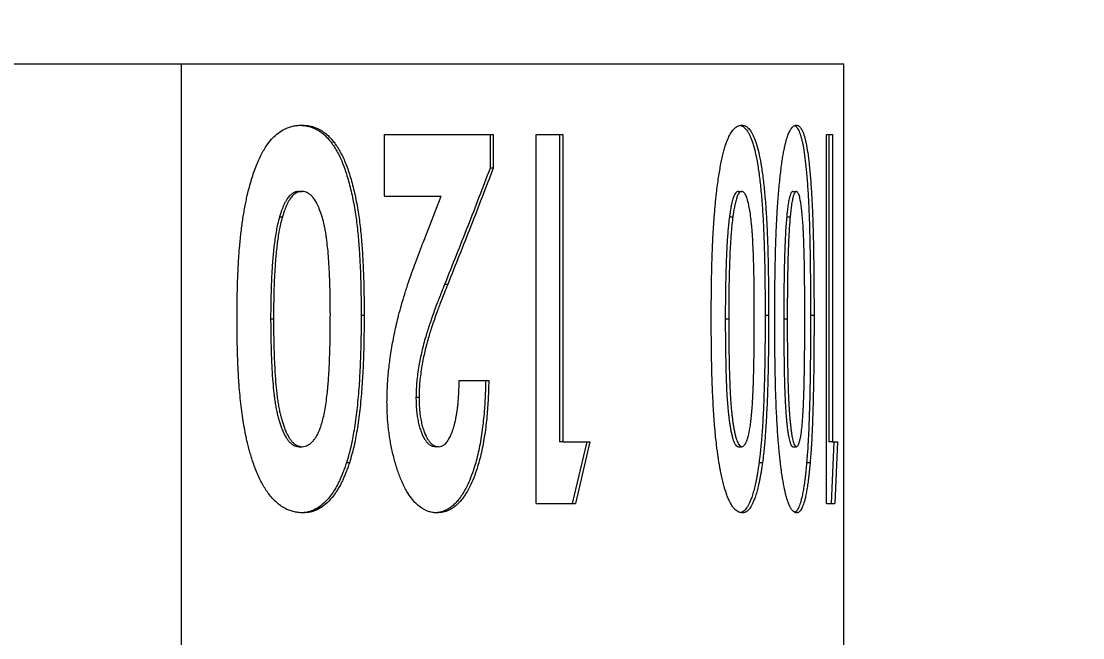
# Model space of a CAD drawing. Header units: inches. Extents: x 0.1 to 10.9, y 0 to 8.5.
# Drawn here: x 2.455 to 2.7547, y 2.9696 to 3.1437 of the extents above; entities that cross this region are included whole.
import ezdxf

# ---------------------------------------------------------------- set-up
doc = ezdxf.new("R2010")
doc.units = ezdxf.units.IN
doc.header["$MEASUREMENT"] = 0
doc.styles.add('SLDTEXTSTYLE0', font='TXT', dxfattribs={"width": 0.75})
doc.dimstyles.new('SLDDIMSTYLE4', dxfattribs={"dimtxt": 0.083333, "dimasz": 0.125, "dimexe": 0, "dimexo": 0.0625, "dimgap": 0.020833, "dimtad": 0, "dimtih": 1, "dimtoh": 1, "dimlfac": 0.5, "dimrnd": 1e-09, "dimzin": 12, "dimdsep": 46, "dimtxsty": 'SLDTEXTSTYLE0', "dimsah": 1, "dimcen": 0, "dimadec": 0, "dimazin": 3, "dimtfac": 1, "dimtofl": 0, "dimtmove": 0, "dimatfit": 3, "dimfxl": 1, "dimfrac": 2, "dimtolj": 1, "dimtzin": 12, "dimarcsym": 0})

# ---------------------------------------------------------------- blocks, each defined once
blk = doc.blocks.new('_D_5')
at = {"color": 8, "linetype": 'Continuous', "lineweight": 18}
for p, q in [((1.91923, 2.77374), (2.39982, 3.60615)), ((2.39982, 3.60615), (2.54982, 3.60615))]:
    blk.add_line(p, q, dxfattribs=at)
blk.add_solid([(1.91923, 2.77374), (1.99905, 2.87199), (1.96441, 2.89199)], dxfattribs=at)
at = {"color": 8, "linetype": 'Continuous', "lineweight": 18, "attachment_point": 1, "style": 'SLDTEXTSTYLE0'}
for s, insert, char_height in [('8-32 MOUNTING HOLE', (2.58107, 3.64732), 0.0833333), ('0.18in [4.6mm] DEEP', (2.58107, 3.51491), 0.0833333), ('ON CENTER', (2.58107, 3.38251), 0.083333)]:
    blk.add_mtext(s, dxfattribs=dict(at, insert=insert, char_height=char_height))

msp = doc.modelspace()

# ---------------------------------------------------------------- linework, layer by layer
at = {"color": 7, "linetype": 'Continuous', "lineweight": 18}
for p, q in [((2.44759, 3.13171), (2.50012, 3.13171)), ((2.50012, 3.13171), (2.68723, 3.13171)), ((2.50012, 3.13171), (2.50012, 2.89171)), ((2.68723, 2.96171), (2.68723, 3.13171)), ((2.55755, 3.11171), (2.58825, 3.11171)), ((2.55755, 3.09435), (2.55755, 3.11171)), ((2.58737, 3.11171), (2.58737, 3.10223)), ((2.58825, 3.11171), (2.58825, 3.10223)), ((2.60039, 3.11171), (2.60787, 3.11171)), ((2.60039, 3.00754), (2.60039, 3.11171)), ((2.60697, 3.11171), (2.60697, 3.0249)), ((2.60787, 3.11171), (2.60787, 3.0249)), ((2.6823, 3.11171), (2.68399, 3.11171)), ((2.6823, 3.00754), (2.6823, 3.11171)), ((2.68299, 3.11171), (2.68299, 3.0249)), ((2.68399, 3.11171), (2.68399, 3.0249)), ((2.58825, 3.10223), (2.58737, 3.10223)), ((2.53345, 3.09568), (2.53427, 3.09568)), ((2.55755, 3.09435), (2.57355, 3.09435)), ((2.56872, 3.08189), (2.57355, 3.09435)), ((2.65746, 3.09568), (2.65843, 3.09568)), ((2.67284, 3.09568), (2.67383, 3.09568)), ((2.52793, 3.08852), (2.52875, 3.08852)), ((2.65494, 3.08852), (2.6559, 3.08852)), ((2.6711, 3.08852), (2.67208, 3.08852)), ((2.5754, 3.06941), (2.57453, 3.06941)), ((2.55182, 3.06065), (2.55098, 3.06065)), ((2.66599, 3.06065), (2.66502, 3.06065)), ((2.67882, 3.06065), (2.67783, 3.06065)), ((2.52541, 3.05967), (2.52623, 3.05967)), ((2.65377, 3.05967), (2.65473, 3.05967)), ((2.67028, 3.05967), (2.67126, 3.05967)), ((2.57866, 3.04226), (2.587, 3.04226)), ((2.5673, 3.03742), (2.56644, 3.03742)), ((2.60787, 3.0249), (2.60697, 3.0249)), ((2.60787, 3.0249), (2.61557, 3.0249)), ((2.61466, 3.0249), (2.61057, 3.00754)), ((2.61557, 3.0249), (2.61148, 3.00754)), ((2.68399, 3.0249), (2.68299, 3.0249)), ((2.68442, 3.0249), (2.6837, 3.00754)), ((2.68399, 3.0249), (2.68541, 3.0249)), ((2.68541, 3.0249), (2.6847, 3.00754)), ((2.53345, 3.02357), (2.53427, 3.02357)), ((2.57288, 3.02357), (2.57202, 3.02357)), ((2.65746, 3.02357), (2.65843, 3.02357)), ((2.67284, 3.02357), (2.67383, 3.02357)), ((2.54768, 3.01904), (2.54684, 3.01904)), ((2.66427, 3.01904), (2.6633, 3.01904)), ((2.67773, 3.01904), (2.67674, 3.01904)), ((2.60039, 3.00754), (2.61148, 3.00754)), ((2.6823, 3.00754), (2.6847, 3.00754))]:
    msp.add_line(p, q, dxfattribs=at)
for points, knots in [([(2.51592, 3.05967), (2.51592, 3.06076), (2.51593, 3.0629), (2.51598, 3.06602), (2.51605, 3.06896), (2.51614, 3.07173), (2.51626, 3.07431), (2.51641, 3.07695), (2.5166, 3.07942), (2.51681, 3.08177), (2.51703, 3.08379), (2.51727, 3.08575), (2.51753, 3.08764), (2.51782, 3.08946), (2.51813, 3.09122), (2.51846, 3.09292), (2.51905, 3.09557), (2.51996, 3.09902), (2.52112, 3.1024), (2.52214, 3.10478), (2.52292, 3.10638), (2.52374, 3.10782), (2.52476, 3.10933), (2.52601, 3.11084), (2.52755, 3.11221), (2.52903, 3.11314), (2.53042, 3.11375), (2.53163, 3.11412), (2.5329, 3.11432), (2.53374, 3.11436), (2.53422, 3.11438)], [0, 0, 0, 0, 0.046538, 0.090574, 0.132117, 0.171178, 0.207768, 0.241903, 0.283523, 0.313325, 0.342305, 0.370482, 0.397874, 0.424503, 0.450392, 0.475568, 0.500056, 0.570396, 0.634832, 0.665133, 0.694325, 0.722564, 0.750021, 0.791359, 0.83278, 0.874989, 0.906277, 0.937498, 0.964616, 1, 1, 1, 1]), ([(2.53384, 3.11435), (2.53408, 3.11434), (2.53464, 3.11431), (2.53549, 3.11421), (2.53642, 3.11399), (2.53736, 3.11366), (2.53832, 3.11323), (2.53925, 3.11269), (2.54014, 3.11203), (2.54102, 3.11124), (2.54187, 3.11032), (2.54302, 3.10888), (2.54441, 3.10667), (2.54563, 3.10399), (2.54651, 3.10157), (2.54714, 3.09958), (2.54774, 3.09745), (2.54846, 3.09441), (2.54922, 3.09052), (2.54988, 3.08572), (2.55032, 3.08092), (2.55063, 3.07618), (2.55082, 3.07134), (2.55094, 3.06619), (2.55097, 3.06256), (2.55098, 3.06065)], [0, 0, 0, 0, 0.018278, 0.042209, 0.064662, 0.089807, 0.115363, 0.139985, 0.164789, 0.189915, 0.215496, 0.241658, 0.298854, 0.359217, 0.391011, 0.424053, 0.458465, 0.494355, 0.567099, 0.636963, 0.70796, 0.777111, 0.843166, 0.917441, 1, 1, 1, 1]), ([(2.53422, 3.11438), (2.53461, 3.11436), (2.53531, 3.11433), (2.53631, 3.11421), (2.53724, 3.11399), (2.53819, 3.11366), (2.53914, 3.11323), (2.54007, 3.11269), (2.54097, 3.11203), (2.54184, 3.11124), (2.5427, 3.11032), (2.54385, 3.10888), (2.54524, 3.10667), (2.54646, 3.10399), (2.54735, 3.10158), (2.54798, 3.09959), (2.54857, 3.09745), (2.5493, 3.09441), (2.55006, 3.09052), (2.55072, 3.08572), (2.55116, 3.08092), (2.55147, 3.07618), (2.55166, 3.07134), (2.55178, 3.06619), (2.55181, 3.06256), (2.55182, 3.06065)], [0, 0, 0, 0, 0.0288967, 0.0525909, 0.0748114, 0.0996979, 0.1250146, 0.1493751, 0.1739209, 0.1987891, 0.2241118, 0.250014, 0.3065915, 0.3663035, 0.3977549, 0.4304416, 0.464484, 0.4999884, 0.5719054, 0.6409971, 0.7111903, 0.7795868, 0.8448883, 0.9183383, 1, 1, 1, 1]), ([(2.6498, 3.05967), (2.64981, 3.06076), (2.64981, 3.0629), (2.64984, 3.06602), (2.64987, 3.06896), (2.64992, 3.07173), (2.64997, 3.07431), (2.65005, 3.07695), (2.65014, 3.07942), (2.65024, 3.08177), (2.65035, 3.08379), (2.65046, 3.08575), (2.65059, 3.08764), (2.65073, 3.08946), (2.65088, 3.09122), (2.65104, 3.09292), (2.65132, 3.09557), (2.65176, 3.09902), (2.65232, 3.1024), (2.6528, 3.10478), (2.65317, 3.10638), (2.65356, 3.10782), (2.65404, 3.10933), (2.65463, 3.11084), (2.65535, 3.11221), (2.65604, 3.11314), (2.65668, 3.11375), (2.65723, 3.11412), (2.65781, 3.11432), (2.65819, 3.11436), (2.6584, 3.11438)], [0, 0, 0, 0, 0.046538, 0.090574, 0.132117, 0.171178, 0.207768, 0.241903, 0.283523, 0.313325, 0.342305, 0.370482, 0.397874, 0.424503, 0.450392, 0.475568, 0.500056, 0.570396, 0.634832, 0.665133, 0.694325, 0.722564, 0.750021, 0.791359, 0.83278, 0.874989, 0.906277, 0.937498, 0.964616, 1, 1, 1, 1]), ([(2.65795, 3.11431), (2.65795, 3.11431), (2.6581, 3.11429), (2.65837, 3.11421), (2.65879, 3.11399), (2.65921, 3.11366), (2.65963, 3.11323), (2.66004, 3.11269), (2.66043, 3.11203), (2.66081, 3.11124), (2.66118, 3.11032), (2.66168, 3.10888), (2.66227, 3.10667), (2.66279, 3.10399), (2.66316, 3.10157), (2.66343, 3.09958), (2.66367, 3.09745), (2.66398, 3.09441), (2.66429, 3.09052), (2.66456, 3.08572), (2.66474, 3.08092), (2.66487, 3.07618), (2.66495, 3.07134), (2.665, 3.06619), (2.66501, 3.06256), (2.66502, 3.06065)], [0, 0, 0, 0, 0.0006946, 0.0250542, 0.0479086, 0.0735046, 0.0995182, 0.1245811, 0.1498299, 0.1754057, 0.2014446, 0.2280753, 0.2862954, 0.3477402, 0.3801036, 0.4137376, 0.448766, 0.4852982, 0.5593457, 0.6304602, 0.7027292, 0.7731193, 0.8403573, 0.9159626, 1, 1, 1, 1]), ([(2.6584, 3.11438), (2.65858, 3.11436), (2.6589, 3.11433), (2.65934, 3.11421), (2.65976, 3.11399), (2.66018, 3.11366), (2.6606, 3.11323), (2.66101, 3.11269), (2.6614, 3.11203), (2.66178, 3.11124), (2.66215, 3.11032), (2.66265, 3.10888), (2.66324, 3.10667), (2.66376, 3.10399), (2.66413, 3.10158), (2.6644, 3.09959), (2.66465, 3.09745), (2.66495, 3.09441), (2.66527, 3.09052), (2.66554, 3.08572), (2.66572, 3.08092), (2.66585, 3.07618), (2.66593, 3.07134), (2.66598, 3.06619), (2.66599, 3.06256), (2.66599, 3.06065)], [0, 0, 0, 0, 0.028897, 0.052591, 0.074811, 0.099698, 0.125015, 0.149375, 0.173921, 0.198789, 0.224112, 0.250014, 0.306592, 0.366303, 0.397755, 0.430442, 0.464484, 0.499988, 0.571905, 0.640997, 0.71119, 0.779587, 0.844888, 0.918338, 1, 1, 1, 1]), ([(2.66774, 3.05967), (2.66774, 3.06076), (2.66774, 3.0629), (2.66776, 3.06602), (2.66778, 3.06896), (2.66782, 3.07173), (2.66786, 3.07431), (2.66791, 3.07695), (2.66798, 3.07942), (2.66805, 3.08177), (2.66813, 3.08379), (2.66821, 3.08575), (2.6683, 3.08764), (2.6684, 3.08946), (2.66851, 3.09122), (2.66863, 3.09292), (2.66883, 3.09557), (2.66915, 3.09902), (2.66955, 3.1024), (2.66989, 3.10478), (2.67016, 3.10638), (2.67043, 3.10782), (2.67077, 3.10933), (2.67119, 3.11084), (2.67169, 3.11221), (2.67217, 3.11314), (2.67262, 3.11375), (2.673, 3.11412), (2.6734, 3.11432), (2.67366, 3.11436), (2.67381, 3.11438)], [0, 0, 0, 0, 0.046538, 0.090574, 0.132117, 0.171178, 0.207768, 0.241903, 0.283523, 0.313325, 0.342305, 0.370482, 0.397874, 0.424503, 0.450392, 0.475568, 0.500056, 0.570396, 0.634832, 0.665133, 0.694325, 0.722564, 0.750021, 0.791359, 0.83278, 0.874989, 0.906277, 0.937498, 0.964616, 1, 1, 1, 1]), ([(2.67331, 3.11426), (2.67337, 3.11424), (2.67351, 3.11418), (2.67375, 3.11399), (2.67403, 3.11366), (2.67432, 3.11323), (2.67459, 3.11269), (2.67485, 3.11203), (2.6751, 3.11124), (2.67535, 3.11032), (2.67568, 3.10888), (2.67607, 3.10667), (2.6764, 3.10399), (2.67665, 3.10157), (2.67682, 3.09958), (2.67698, 3.09745), (2.67717, 3.09441), (2.67737, 3.09052), (2.67755, 3.08572), (2.67766, 3.08092), (2.67774, 3.07618), (2.67779, 3.07134), (2.67782, 3.06619), (2.67783, 3.06256), (2.67783, 3.06065)], [0, 0, 0, 0, 0.013614, 0.036736, 0.062633, 0.088952, 0.114309, 0.139854, 0.16573, 0.192074, 0.219017, 0.277921, 0.340086, 0.372829, 0.406858, 0.442298, 0.479259, 0.554175, 0.626124, 0.699241, 0.770457, 0.838484, 0.914976, 1, 1, 1, 1]), ([(2.67381, 3.11438), (2.67393, 3.11436), (2.67415, 3.11433), (2.67445, 3.11421), (2.67473, 3.11399), (2.67502, 3.11366), (2.6753, 3.11323), (2.67558, 3.11269), (2.67584, 3.11203), (2.67609, 3.11124), (2.67634, 3.11032), (2.67667, 3.10888), (2.67706, 3.10667), (2.67739, 3.10399), (2.67764, 3.10158), (2.67781, 3.09959), (2.67797, 3.09745), (2.67816, 3.09441), (2.67836, 3.09052), (2.67854, 3.08572), (2.67865, 3.08092), (2.67873, 3.07618), (2.67878, 3.07134), (2.67881, 3.06619), (2.67882, 3.06256), (2.67882, 3.06065)], [0, 0, 0, 0, 0.0288967, 0.0525909, 0.0748114, 0.0996979, 0.1250146, 0.1493751, 0.1739209, 0.1987891, 0.2241118, 0.250014, 0.3065915, 0.3663035, 0.3977549, 0.4304416, 0.464484, 0.4999884, 0.5719054, 0.6409971, 0.7111903, 0.7795868, 0.8448883, 0.9183383, 1, 1, 1, 1]), ([(2.53345, 3.09568), (2.53312, 3.09565), (2.53252, 3.09558), (2.53165, 3.0952), (2.53085, 3.09452), (2.53019, 3.09371), (2.52966, 3.09288), (2.52925, 3.09211), (2.52889, 3.09131), (2.52856, 3.09047), (2.52825, 3.08956), (2.52805, 3.08889), (2.52793, 3.08852)], [0, 0, 0, 0, 0.135597, 0.249619, 0.369885, 0.499521, 0.579559, 0.662755, 0.749729, 0.818542, 0.901909, 1, 1, 1, 1]), ([(2.53427, 3.09568), (2.53394, 3.09565), (2.53334, 3.09558), (2.53246, 3.0952), (2.53167, 3.09452), (2.53101, 3.09371), (2.53048, 3.09288), (2.53006, 3.09211), (2.5297, 3.09131), (2.52938, 3.09047), (2.52907, 3.08956), (2.52886, 3.08889), (2.52875, 3.08852)], [0, 0, 0, 0, 0.135658, 0.249725, 0.37002, 0.499666, 0.579699, 0.66288, 0.749831, 0.81862, 0.901953, 1, 1, 1, 1]), ([(2.54227, 3.06086), (2.54226, 3.06199), (2.54225, 3.06416), (2.5422, 3.06725), (2.54213, 3.07016), (2.54201, 3.07304), (2.54185, 3.07593), (2.54163, 3.07871), (2.5414, 3.08096), (2.54117, 3.08273), (2.54096, 3.08407), (2.54072, 3.08534), (2.54038, 3.08694), (2.53989, 3.08879), (2.53932, 3.09042), (2.53884, 3.09154), (2.53851, 3.09223), (2.53796, 3.09323), (2.53727, 3.09418), (2.53644, 3.09493), (2.53577, 3.09534), (2.53505, 3.09559), (2.53454, 3.09565), (2.53427, 3.09568)], [0, 0, 0, 0, 0.082825, 0.157982, 0.225492, 0.29505, 0.368488, 0.436824, 0.500172, 0.535094, 0.568819, 0.60141, 0.63294, 0.693116, 0.750092, 0.773076, 0.795086, 0.816203, 0.875059, 0.90604, 0.935711, 0.965464, 1, 1, 1, 1]), ([(2.65746, 3.09568), (2.65731, 3.09565), (2.65704, 3.09558), (2.65664, 3.0952), (2.65628, 3.09452), (2.65598, 3.09371), (2.65574, 3.09288), (2.65555, 3.09211), (2.65538, 3.09131), (2.65523, 3.09047), (2.65509, 3.08956), (2.65499, 3.08889), (2.65494, 3.08852)], [0, 0, 0, 0, 0.135597, 0.249619, 0.369885, 0.499521, 0.579559, 0.662755, 0.749729, 0.818542, 0.901909, 1, 1, 1, 1]), ([(2.65843, 3.09568), (2.65828, 3.09565), (2.65801, 3.09558), (2.65761, 3.0952), (2.65724, 3.09452), (2.65694, 3.09371), (2.6567, 3.09288), (2.65651, 3.09211), (2.65634, 3.09131), (2.65619, 3.09047), (2.65605, 3.08956), (2.65595, 3.08889), (2.6559, 3.08852)], [0, 0, 0, 0, 0.135658, 0.249725, 0.37002, 0.499666, 0.579699, 0.66288, 0.749831, 0.81862, 0.901953, 1, 1, 1, 1]), ([(2.66196, 3.06086), (2.66196, 3.06199), (2.66195, 3.06416), (2.66193, 3.06725), (2.6619, 3.07016), (2.66185, 3.07304), (2.66178, 3.07593), (2.66168, 3.07871), (2.66158, 3.08096), (2.66148, 3.08273), (2.66139, 3.08407), (2.66129, 3.08534), (2.66114, 3.08694), (2.66093, 3.08879), (2.66067, 3.09042), (2.66046, 3.09154), (2.66032, 3.09223), (2.66007, 3.09323), (2.65977, 3.09418), (2.6594, 3.09493), (2.6591, 3.09534), (2.65877, 3.09559), (2.65855, 3.09565), (2.65843, 3.09568)], [0, 0, 0, 0, 0.082825, 0.157982, 0.225492, 0.29505, 0.368488, 0.436824, 0.500172, 0.535094, 0.568819, 0.60141, 0.63294, 0.693116, 0.750092, 0.773076, 0.795086, 0.816203, 0.875059, 0.90604, 0.935711, 0.965464, 1, 1, 1, 1]), ([(2.67284, 3.09568), (2.67274, 3.09565), (2.67256, 3.09558), (2.67228, 3.0952), (2.67203, 3.09452), (2.67182, 3.09371), (2.67165, 3.09288), (2.67152, 3.09211), (2.67141, 3.09131), (2.6713, 3.09047), (2.6712, 3.08956), (2.67113, 3.08889), (2.6711, 3.08852)], [0, 0, 0, 0, 0.135597, 0.2496191, 0.3698851, 0.4995208, 0.5795591, 0.662755, 0.7497286, 0.8185419, 0.9019092, 1, 1, 1, 1]), ([(2.67383, 3.09568), (2.67373, 3.09565), (2.67354, 3.09558), (2.67327, 3.0952), (2.67301, 3.09452), (2.67281, 3.09371), (2.67264, 3.09288), (2.6725, 3.09211), (2.67239, 3.09131), (2.67228, 3.09047), (2.67218, 3.08956), (2.67212, 3.08889), (2.67208, 3.08852)], [0, 0, 0, 0, 0.135658, 0.249725, 0.37002, 0.499666, 0.579699, 0.66288, 0.749831, 0.81862, 0.901953, 1, 1, 1, 1]), ([(2.67621, 3.06086), (2.67621, 3.06199), (2.67621, 3.06416), (2.67619, 3.06725), (2.67617, 3.07016), (2.67614, 3.07304), (2.67609, 3.07593), (2.67603, 3.07871), (2.67596, 3.08096), (2.67589, 3.08273), (2.67583, 3.08407), (2.67577, 3.08534), (2.67567, 3.08694), (2.67552, 3.08879), (2.67535, 3.09042), (2.67521, 3.09154), (2.67511, 3.09223), (2.67495, 3.09323), (2.67474, 3.09418), (2.67449, 3.09493), (2.67429, 3.09534), (2.67407, 3.09559), (2.67391, 3.09565), (2.67383, 3.09568)], [0, 0, 0, 0, 0.082825, 0.157982, 0.225492, 0.29505, 0.368488, 0.436824, 0.500172, 0.535094, 0.568819, 0.60141, 0.63294, 0.693116, 0.750092, 0.773076, 0.795086, 0.816203, 0.875059, 0.90604, 0.935711, 0.965464, 1, 1, 1, 1]), ([(2.52793, 3.08852), (2.52774, 3.08782), (2.52741, 3.08656), (2.527, 3.08461), (2.52669, 3.08268), (2.52642, 3.08066), (2.52619, 3.07862), (2.526, 3.07652), (2.52584, 3.07441), (2.52571, 3.07226), (2.52561, 3.07007), (2.52553, 3.06771), (2.52547, 3.06518), (2.52543, 3.06248), (2.52542, 3.06062), (2.52541, 3.05967)], [0, 0, 0, 0, 0.0794287, 0.1410966, 0.2113543, 0.2831431, 0.3520184, 0.4242719, 0.4999695, 0.5691936, 0.6440221, 0.7244909, 0.8106285, 0.9024585, 1, 1, 1, 1]), ([(2.52875, 3.08852), (2.52856, 3.08782), (2.52822, 3.08656), (2.52781, 3.08461), (2.5275, 3.08268), (2.52723, 3.08066), (2.52701, 3.07862), (2.52681, 3.07652), (2.52665, 3.07441), (2.52652, 3.07226), (2.52642, 3.07007), (2.52634, 3.06771), (2.52628, 3.06518), (2.52624, 3.06248), (2.52623, 3.06062), (2.52623, 3.05967)], [0, 0, 0, 0, 0.07944, 0.141114, 0.211375, 0.283165, 0.35204, 0.424293, 0.499989, 0.569211, 0.644037, 0.724502, 0.810636, 0.902463, 1, 1, 1, 1]), ([(2.65494, 3.08852), (2.65485, 3.08782), (2.6547, 3.08656), (2.65451, 3.08461), (2.65436, 3.08268), (2.65424, 3.08066), (2.65413, 3.07862), (2.65404, 3.07652), (2.65397, 3.07441), (2.65391, 3.07226), (2.65386, 3.07007), (2.65382, 3.06771), (2.65379, 3.06518), (2.65377, 3.06248), (2.65377, 3.06062), (2.65377, 3.05967)], [0, 0, 0, 0, 0.0794287, 0.1410966, 0.2113543, 0.2831431, 0.3520184, 0.4242719, 0.4999695, 0.5691936, 0.6440221, 0.7244909, 0.8106285, 0.9024585, 1, 1, 1, 1]), ([(2.6559, 3.08852), (2.65581, 3.08782), (2.65566, 3.08656), (2.65547, 3.08461), (2.65533, 3.08268), (2.6552, 3.08066), (2.65509, 3.07862), (2.655, 3.07652), (2.65493, 3.07441), (2.65487, 3.07226), (2.65482, 3.07007), (2.65478, 3.06771), (2.65476, 3.06518), (2.65474, 3.06248), (2.65473, 3.06062), (2.65473, 3.05967)], [0, 0, 0, 0, 0.07944, 0.141114, 0.211375, 0.283165, 0.35204, 0.424293, 0.499989, 0.569211, 0.644037, 0.724502, 0.810636, 0.902463, 1, 1, 1, 1]), ([(2.6711, 3.08852), (2.67104, 3.08782), (2.67093, 3.08656), (2.6708, 3.08461), (2.6707, 3.08268), (2.67061, 3.08066), (2.67053, 3.07862), (2.67047, 3.07652), (2.67042, 3.07441), (2.67037, 3.07226), (2.67034, 3.07007), (2.67032, 3.06771), (2.6703, 3.06518), (2.67028, 3.06248), (2.67028, 3.06062), (2.67028, 3.05967)], [0, 0, 0, 0, 0.079429, 0.141097, 0.211354, 0.283143, 0.352018, 0.424272, 0.499969, 0.569194, 0.644022, 0.724491, 0.810629, 0.902458, 1, 1, 1, 1]), ([(2.67208, 3.08852), (2.67202, 3.08782), (2.67191, 3.08656), (2.67178, 3.08461), (2.67168, 3.08268), (2.67159, 3.08066), (2.67151, 3.07862), (2.67145, 3.07652), (2.6714, 3.07441), (2.67136, 3.07226), (2.67132, 3.07007), (2.6713, 3.06771), (2.67128, 3.06518), (2.67126, 3.06248), (2.67126, 3.06062), (2.67126, 3.05967)], [0, 0, 0, 0, 0.0794403, 0.141114, 0.2113748, 0.2831649, 0.3520402, 0.4242927, 0.4999886, 0.5692106, 0.6440366, 0.7245022, 0.8106364, 0.9024626, 1, 1, 1, 1]), ([(2.55826, 3.03611), (2.55827, 3.03695), (2.55831, 3.0385), (2.55839, 3.04061), (2.5585, 3.04255), (2.55868, 3.04448), (2.5589, 3.04656), (2.55919, 3.04878), (2.55955, 3.05111), (2.55996, 3.05351), (2.56044, 3.05589), (2.56096, 3.05826), (2.56159, 3.06083), (2.56236, 3.06366), (2.56329, 3.06677), (2.56428, 3.06984), (2.56529, 3.07278), (2.56633, 3.07565), (2.56747, 3.07867), (2.56829, 3.08078), (2.56872, 3.08189)], [0, 0, 0, 0, 0.049556, 0.091201, 0.124982, 0.164429, 0.206076, 0.249984, 0.299249, 0.348803, 0.398726, 0.449096, 0.49999, 0.566196, 0.636531, 0.711101, 0.779251, 0.844201, 0.917778, 1, 1, 1, 1]), ([(2.57453, 3.06941), (2.57424, 3.06869), (2.57373, 3.0674), (2.57301, 3.06559), (2.57232, 3.06383), (2.57163, 3.06198), (2.57093, 3.06004), (2.57029, 3.05817), (2.56971, 3.05639), (2.56915, 3.05454), (2.56861, 3.0526), (2.5681, 3.05052), (2.56764, 3.04845), (2.56724, 3.04632), (2.56691, 3.04416), (2.56666, 3.04203), (2.56651, 3.0398), (2.56647, 3.03828), (2.56644, 3.03742)], [0, 0, 0, 0, 0.076069, 0.135851, 0.190585, 0.259863, 0.32541, 0.387258, 0.445445, 0.500016, 0.564654, 0.627758, 0.689481, 0.749982, 0.814934, 0.874999, 0.929438, 1, 1, 1, 1]), ([(2.5754, 3.06941), (2.5751, 3.06866), (2.57454, 3.06726), (2.57375, 3.06526), (2.57308, 3.06352), (2.57243, 3.0618), (2.5718, 3.06004), (2.57116, 3.05817), (2.57058, 3.05639), (2.57001, 3.05454), (2.56947, 3.0526), (2.56896, 3.05053), (2.5685, 3.04845), (2.5681, 3.04632), (2.56777, 3.04416), (2.56751, 3.04203), (2.56737, 3.0398), (2.56732, 3.03828), (2.5673, 3.03742)], [0, 0, 0, 0, 0.0789196, 0.1485387, 0.2088638, 0.2599054, 0.3254455, 0.3872952, 0.4454925, 0.5000832, 0.5647074, 0.6278051, 0.6895274, 0.7500359, 0.8149346, 0.87503, 0.9294274, 1, 1, 1, 1]), ([(2.53427, 3.02357), (2.53457, 3.02361), (2.53511, 3.02368), (2.53587, 3.02392), (2.53656, 3.02436), (2.53723, 3.02497), (2.53787, 3.02574), (2.53865, 3.02694), (2.53936, 3.02851), (2.53996, 3.03043), (2.54042, 3.03226), (2.54082, 3.03432), (2.54117, 3.03661), (2.5414, 3.03859), (2.54156, 3.0402), (2.54166, 3.04137), (2.54175, 3.04261), (2.54184, 3.04391), (2.54192, 3.04527), (2.54199, 3.0467), (2.54205, 3.04818), (2.54215, 3.05095), (2.54224, 3.05518), (2.54226, 3.0589), (2.54227, 3.06086)], [0, 0, 0, 0, 0.035879, 0.064478, 0.093147, 0.124241, 0.155306, 0.186318, 0.249776, 0.291697, 0.337337, 0.387067, 0.44117, 0.49987, 0.525745, 0.552966, 0.581542, 0.611482, 0.642794, 0.675485, 0.70956, 0.745024, 0.865572, 1, 1, 1, 1]), ([(2.55098, 3.06065), (2.55097, 3.05945), (2.55096, 3.05718), (2.55091, 3.05395), (2.55085, 3.05108), (2.55076, 3.0482), (2.55063, 3.04527), (2.55047, 3.04223), (2.55026, 3.03921), (2.54999, 3.03622), (2.54967, 3.03323), (2.5493, 3.03037), (2.54889, 3.02775), (2.54846, 3.02542), (2.54803, 3.02336), (2.54749, 3.02127), (2.54707, 3.01984), (2.54684, 3.01904)], [0, 0, 0, 0, 0.083983, 0.159591, 0.226837, 0.285737, 0.361889, 0.433308, 0.500041, 0.575331, 0.646454, 0.71351, 0.782136, 0.837516, 0.886375, 0.936455, 1, 1, 1, 1]), ([(2.55182, 3.06065), (2.55181, 3.05944), (2.5518, 3.05716), (2.55175, 3.05393), (2.55169, 3.05095), (2.5516, 3.04803), (2.55147, 3.04509), (2.5513, 3.04217), (2.55109, 3.03921), (2.55083, 3.03622), (2.55051, 3.03323), (2.55014, 3.03037), (2.54973, 3.02775), (2.5493, 3.02542), (2.54887, 3.02336), (2.54832, 3.02127), (2.54791, 3.01984), (2.54768, 3.01904)], [0, 0, 0, 0, 0.084399, 0.160087, 0.227076, 0.293996, 0.365331, 0.43399, 0.500017, 0.57528, 0.646397, 0.713466, 0.78209, 0.837469, 0.886351, 0.93643, 1, 1, 1, 1]), ([(2.65843, 3.02357), (2.65856, 3.02361), (2.6588, 3.02368), (2.65914, 3.02392), (2.65945, 3.02436), (2.65975, 3.02497), (2.66003, 3.02574), (2.66038, 3.02694), (2.66069, 3.02851), (2.66096, 3.03043), (2.66116, 3.03226), (2.66133, 3.03432), (2.66149, 3.03661), (2.66159, 3.03859), (2.66165, 3.0402), (2.6617, 3.04137), (2.66174, 3.04261), (2.66178, 3.04391), (2.66181, 3.04527), (2.66184, 3.0467), (2.66187, 3.04818), (2.66191, 3.05095), (2.66195, 3.05518), (2.66196, 3.0589), (2.66196, 3.06086)], [0, 0, 0, 0, 0.035879, 0.064478, 0.093147, 0.124241, 0.155306, 0.186318, 0.249776, 0.291697, 0.337337, 0.387067, 0.44117, 0.49987, 0.525745, 0.552966, 0.581542, 0.611482, 0.642794, 0.675485, 0.70956, 0.745024, 0.865572, 1, 1, 1, 1]), ([(2.66502, 3.06065), (2.66501, 3.05945), (2.66501, 3.05718), (2.66499, 3.05395), (2.66496, 3.05108), (2.66493, 3.0482), (2.66488, 3.04527), (2.66481, 3.04223), (2.66472, 3.03921), (2.66461, 3.03622), (2.66448, 3.03323), (2.66433, 3.03037), (2.66416, 3.02775), (2.66398, 3.02542), (2.6638, 3.02336), (2.66357, 3.02127), (2.6634, 3.01984), (2.6633, 3.01904)], [0, 0, 0, 0, 0.083983, 0.159591, 0.226837, 0.285737, 0.361889, 0.433308, 0.500041, 0.575331, 0.646454, 0.71351, 0.782136, 0.837516, 0.886375, 0.936455, 1, 1, 1, 1]), ([(2.66599, 3.06065), (2.66599, 3.05944), (2.66598, 3.05716), (2.66596, 3.05393), (2.66594, 3.05095), (2.6659, 3.04803), (2.66585, 3.04509), (2.66578, 3.04217), (2.66569, 3.03921), (2.66559, 3.03622), (2.66545, 3.03323), (2.6653, 3.03037), (2.66513, 3.02775), (2.66495, 3.02542), (2.66477, 3.02336), (2.66454, 3.02127), (2.66437, 3.01984), (2.66427, 3.01904)], [0, 0, 0, 0, 0.084399, 0.160087, 0.227076, 0.293996, 0.365331, 0.43399, 0.500017, 0.57528, 0.646397, 0.713466, 0.78209, 0.837469, 0.886351, 0.93643, 1, 1, 1, 1]), ([(2.67383, 3.02357), (2.67392, 3.02361), (2.67408, 3.02368), (2.67432, 3.02392), (2.67453, 3.02436), (2.67473, 3.02497), (2.67492, 3.02574), (2.67516, 3.02694), (2.67537, 3.02851), (2.67554, 3.03043), (2.67568, 3.03226), (2.67579, 3.03432), (2.6759, 3.03661), (2.67596, 3.03859), (2.67601, 3.0402), (2.67604, 3.04137), (2.67606, 3.04261), (2.67609, 3.04391), (2.67611, 3.04527), (2.67613, 3.0467), (2.67615, 3.04818), (2.67618, 3.05095), (2.67621, 3.05518), (2.67621, 3.0589), (2.67621, 3.06086)], [0, 0, 0, 0, 0.035879, 0.064478, 0.093147, 0.124241, 0.155306, 0.186318, 0.249776, 0.291697, 0.337337, 0.387067, 0.44117, 0.49987, 0.525745, 0.552966, 0.581542, 0.611482, 0.642794, 0.675485, 0.70956, 0.745024, 0.865572, 1, 1, 1, 1]), ([(2.67783, 3.06065), (2.67783, 3.05945), (2.67783, 3.05718), (2.67782, 3.05395), (2.6778, 3.05108), (2.67778, 3.0482), (2.67774, 3.04527), (2.6777, 3.04223), (2.67765, 3.03921), (2.67758, 3.03622), (2.67749, 3.03323), (2.6774, 3.03037), (2.67729, 3.02775), (2.67717, 3.02542), (2.67706, 3.02336), (2.67691, 3.02127), (2.6768, 3.01984), (2.67674, 3.01904)], [0, 0, 0, 0, 0.083983, 0.159591, 0.226837, 0.285737, 0.361889, 0.433308, 0.500041, 0.575331, 0.646454, 0.71351, 0.782136, 0.837516, 0.886375, 0.936455, 1, 1, 1, 1]), ([(2.67882, 3.06065), (2.67882, 3.05944), (2.67882, 3.05716), (2.67881, 3.05393), (2.67879, 3.05095), (2.67877, 3.04803), (2.67873, 3.04509), (2.67869, 3.04217), (2.67864, 3.03921), (2.67857, 3.03622), (2.67848, 3.03323), (2.67838, 3.03037), (2.67828, 3.02775), (2.67816, 3.02542), (2.67805, 3.02336), (2.6779, 3.02127), (2.67779, 3.01984), (2.67773, 3.01904)], [0, 0, 0, 0, 0.084399, 0.160087, 0.227076, 0.293996, 0.365331, 0.43399, 0.500017, 0.57528, 0.646397, 0.713466, 0.78209, 0.837469, 0.886351, 0.93643, 1, 1, 1, 1]), ([(2.5345, 3.00487), (2.53404, 3.0049), (2.53315, 3.00495), (2.53184, 3.0052), (2.53061, 3.00559), (2.52941, 3.00615), (2.52822, 3.00689), (2.52704, 3.00783), (2.52592, 3.00895), (2.52456, 3.01059), (2.52303, 3.01298), (2.52182, 3.01553), (2.52102, 3.01754), (2.52055, 3.01884), (2.5201, 3.0202), (2.51967, 3.02162), (2.51926, 3.02311), (2.51881, 3.0249), (2.51833, 3.02705), (2.51786, 3.02958), (2.51744, 3.03225), (2.51707, 3.03507), (2.51676, 3.03804), (2.51652, 3.04093), (2.51629, 3.0444), (2.5161, 3.04862), (2.51596, 3.05395), (2.51593, 3.0577), (2.51592, 3.05967)], [0, 0, 0, 0, 0.03374, 0.065711, 0.09606, 0.12496, 0.156476, 0.187654, 0.218745, 0.249999, 0.307006, 0.366885, 0.38771, 0.409027, 0.430874, 0.453283, 0.476286, 0.499913, 0.535578, 0.572783, 0.611616, 0.652155, 0.694467, 0.738613, 0.775048, 0.842007, 0.916969, 1, 1, 1, 1]), ([(2.52541, 3.05967), (2.52543, 3.05793), (2.52545, 3.05463), (2.52557, 3.04993), (2.52575, 3.04572), (2.52599, 3.04201), (2.52626, 3.03915), (2.52654, 3.037), (2.52678, 3.03541), (2.52706, 3.03392), (2.52737, 3.03252), (2.52771, 3.03121), (2.52808, 3.02999), (2.52851, 3.02881), (2.52897, 3.0277), (2.52949, 3.02666), (2.53002, 3.02578), (2.53061, 3.02501), (2.53125, 3.02438), (2.53185, 3.02397), (2.5324, 3.02375), (2.5329, 3.02363), (2.53326, 3.02359), (2.53345, 3.02357)], [0, 0, 0, 0, 0.123286, 0.234842, 0.334755, 0.423148, 0.500199, 0.540835, 0.579667, 0.616778, 0.652265, 0.686237, 0.718819, 0.750154, 0.784579, 0.816696, 0.846776, 0.87515, 0.90687, 0.937585, 0.955061, 0.975826, 1, 1, 1, 1]), ([(2.52623, 3.05967), (2.52624, 3.05793), (2.52626, 3.05463), (2.52638, 3.04993), (2.52656, 3.04572), (2.5268, 3.04201), (2.52707, 3.03915), (2.52735, 3.037), (2.52759, 3.03541), (2.52787, 3.03392), (2.52818, 3.03252), (2.52852, 3.03121), (2.5289, 3.02999), (2.52932, 3.02881), (2.52979, 3.0277), (2.5303, 3.02666), (2.53084, 3.02578), (2.53142, 3.02501), (2.53207, 3.02438), (2.53267, 3.02397), (2.53321, 3.02375), (2.53372, 3.02363), (2.53408, 3.02359), (2.53427, 3.02357)], [0, 0, 0, 0, 0.123256, 0.234784, 0.334673, 0.423046, 0.500081, 0.540709, 0.579534, 0.61664, 0.652123, 0.686094, 0.718677, 0.750014, 0.784444, 0.816569, 0.846661, 0.875049, 0.90679, 0.937528, 0.95502, 0.975803, 1, 1, 1, 1]), ([(2.65853, 3.00487), (2.65832, 3.0049), (2.65792, 3.00495), (2.65733, 3.0052), (2.65676, 3.00559), (2.65621, 3.00615), (2.65566, 3.00689), (2.65511, 3.00783), (2.65459, 3.00895), (2.65395, 3.01059), (2.65323, 3.01298), (2.65265, 3.01553), (2.65227, 3.01754), (2.65204, 3.01884), (2.65183, 3.0202), (2.65162, 3.02162), (2.65142, 3.02311), (2.65121, 3.0249), (2.65098, 3.02705), (2.65075, 3.02958), (2.65055, 3.03225), (2.65037, 3.03507), (2.65022, 3.03804), (2.6501, 3.04093), (2.64999, 3.0444), (2.64989, 3.04862), (2.64983, 3.05395), (2.64981, 3.0577), (2.6498, 3.05967)], [0, 0, 0, 0, 0.03374, 0.065711, 0.09606, 0.12496, 0.156476, 0.187654, 0.218745, 0.249999, 0.307006, 0.366885, 0.38771, 0.409027, 0.430874, 0.453283, 0.476286, 0.499913, 0.535578, 0.572783, 0.611616, 0.652155, 0.694467, 0.738613, 0.775048, 0.842007, 0.916969, 1, 1, 1, 1]), ([(2.65377, 3.05967), (2.65377, 3.05793), (2.65378, 3.05463), (2.65384, 3.04993), (2.65392, 3.04572), (2.65404, 3.04201), (2.65416, 3.03915), (2.65429, 3.037), (2.65441, 3.03541), (2.65453, 3.03392), (2.65468, 3.03252), (2.65484, 3.03121), (2.65501, 3.02999), (2.6552, 3.02881), (2.65542, 3.0277), (2.65566, 3.02666), (2.6559, 3.02578), (2.65617, 3.02501), (2.65646, 3.02438), (2.65674, 3.02397), (2.65698, 3.02375), (2.65721, 3.02363), (2.65737, 3.02359), (2.65746, 3.02357)], [0, 0, 0, 0, 0.123286, 0.234842, 0.334755, 0.423148, 0.500199, 0.540835, 0.579667, 0.616778, 0.652265, 0.686237, 0.718819, 0.750154, 0.784579, 0.816696, 0.846776, 0.87515, 0.90687, 0.937585, 0.955061, 0.975826, 1, 1, 1, 1]), ([(2.65473, 3.05967), (2.65474, 3.05793), (2.65475, 3.05463), (2.6548, 3.04993), (2.65489, 3.04572), (2.655, 3.04201), (2.65512, 3.03915), (2.65525, 3.037), (2.65537, 3.03541), (2.6555, 3.03392), (2.65564, 3.03252), (2.6558, 3.03121), (2.65597, 3.02999), (2.65617, 3.02881), (2.65638, 3.0277), (2.65662, 3.02666), (2.65687, 3.02578), (2.65713, 3.02501), (2.65743, 3.02438), (2.6577, 3.02397), (2.65795, 3.02375), (2.65817, 3.02363), (2.65834, 3.02359), (2.65843, 3.02357)], [0, 0, 0, 0, 0.123256, 0.234784, 0.334673, 0.423046, 0.500081, 0.540709, 0.579534, 0.61664, 0.652123, 0.686094, 0.718677, 0.750014, 0.784444, 0.816569, 0.846661, 0.875049, 0.90679, 0.937528, 0.95502, 0.975803, 1, 1, 1, 1]), ([(2.6739, 3.00487), (2.67376, 3.0049), (2.67348, 3.00495), (2.67307, 3.0052), (2.67268, 3.00559), (2.6723, 3.00615), (2.67191, 3.00689), (2.67153, 3.00783), (2.67116, 3.00895), (2.67071, 3.01059), (2.6702, 3.01298), (2.66978, 3.01553), (2.66951, 3.01754), (2.66935, 3.01884), (2.66919, 3.0202), (2.66905, 3.02162), (2.66891, 3.02311), (2.66875, 3.0249), (2.66858, 3.02705), (2.66842, 3.02958), (2.66827, 3.03225), (2.66814, 3.03507), (2.66803, 3.03804), (2.66795, 3.04093), (2.66787, 3.0444), (2.6678, 3.04862), (2.66775, 3.05395), (2.66774, 3.0577), (2.66774, 3.05967)], [0, 0, 0, 0, 0.03374, 0.065711, 0.09606, 0.12496, 0.156476, 0.187654, 0.218745, 0.249999, 0.307006, 0.366885, 0.38771, 0.409027, 0.430874, 0.453283, 0.476286, 0.499913, 0.535578, 0.572783, 0.611616, 0.652155, 0.694467, 0.738613, 0.775048, 0.842007, 0.916969, 1, 1, 1, 1]), ([(2.67028, 3.05967), (2.67028, 3.05793), (2.67029, 3.05463), (2.67033, 3.04993), (2.67039, 3.04572), (2.67047, 3.04201), (2.67055, 3.03915), (2.67064, 3.037), (2.67073, 3.03541), (2.67082, 3.03392), (2.67092, 3.03252), (2.67103, 3.03121), (2.67115, 3.02999), (2.67128, 3.02881), (2.67143, 3.0277), (2.6716, 3.02666), (2.67177, 3.02578), (2.67195, 3.02501), (2.67216, 3.02438), (2.67235, 3.02397), (2.67252, 3.02375), (2.67267, 3.02363), (2.67278, 3.02359), (2.67284, 3.02357)], [0, 0, 0, 0, 0.123286, 0.234842, 0.334755, 0.423148, 0.500199, 0.540835, 0.579667, 0.616778, 0.652265, 0.686237, 0.718819, 0.750154, 0.784579, 0.816696, 0.846776, 0.87515, 0.90687, 0.937585, 0.955061, 0.975826, 1, 1, 1, 1]), ([(2.67126, 3.05967), (2.67126, 3.05793), (2.67127, 3.05463), (2.67131, 3.04993), (2.67137, 3.04572), (2.67145, 3.04201), (2.67154, 3.03915), (2.67163, 3.037), (2.67171, 3.03541), (2.6718, 3.03392), (2.6719, 3.03252), (2.67201, 3.03121), (2.67213, 3.02999), (2.67227, 3.02881), (2.67242, 3.0277), (2.67258, 3.02666), (2.67275, 3.02578), (2.67294, 3.02501), (2.67314, 3.02438), (2.67333, 3.02397), (2.6735, 3.02375), (2.67366, 3.02363), (2.67377, 3.02359), (2.67383, 3.02357)], [0, 0, 0, 0, 0.123256, 0.234784, 0.334673, 0.423046, 0.500081, 0.540709, 0.579534, 0.61664, 0.652123, 0.686094, 0.718677, 0.750014, 0.784444, 0.816569, 0.846661, 0.875049, 0.90679, 0.937528, 0.95502, 0.975803, 1, 1, 1, 1]), ([(2.58612, 3.04226), (2.58609, 3.04125), (2.58604, 3.03936), (2.58593, 3.03669), (2.58576, 3.03412), (2.58554, 3.03159), (2.58525, 3.02894), (2.58488, 3.02634), (2.58442, 3.02376), (2.5839, 3.02132), (2.58332, 3.01904), (2.58257, 3.01661), (2.58165, 3.01413), (2.58063, 3.01195), (2.57968, 3.01029), (2.57882, 3.00903), (2.57791, 3.00792), (2.57693, 3.00696), (2.57591, 3.00617), (2.57493, 3.00562), (2.57403, 3.00525), (2.57325, 3.00502), (2.57259, 3.00493), (2.5722, 3.00491), (2.57204, 3.0049)], [0, 0, 0, 0, 0.057846, 0.108259, 0.153423, 0.205983, 0.254808, 0.308934, 0.361237, 0.411941, 0.461294, 0.509563, 0.576488, 0.640651, 0.682321, 0.723409, 0.7642, 0.806894, 0.849198, 0.891442, 0.924349, 0.955075, 0.981607, 1, 1, 1, 1]), ([(2.587, 3.04226), (2.58697, 3.04125), (2.58692, 3.03936), (2.5868, 3.03664), (2.58664, 3.03406), (2.58642, 3.03154), (2.58613, 3.02894), (2.58576, 3.02634), (2.5853, 3.02376), (2.58478, 3.02133), (2.58419, 3.01904), (2.58345, 3.01661), (2.58252, 3.01413), (2.58151, 3.01195), (2.58055, 3.01029), (2.5797, 3.00903), (2.57878, 3.00792), (2.57781, 3.00696), (2.57678, 3.00617), (2.5758, 3.00562), (2.5749, 3.00525), (2.57412, 3.00502), (2.57329, 3.00492), (2.57274, 3.00489), (2.57241, 3.00487)], [0, 0, 0, 0, 0.0567265, 0.1061994, 0.153268, 0.2022886, 0.2500179, 0.3031159, 0.354433, 0.404191, 0.4526331, 0.5000227, 0.5656988, 0.6286827, 0.6695973, 0.7099502, 0.7500193, 0.7919274, 0.8334767, 0.8749901, 0.9072813, 0.9374946, 0.9635377, 1, 1, 1, 1]), ([(2.57288, 3.02357), (2.57315, 3.02361), (2.57367, 3.02368), (2.57432, 3.02402), (2.57484, 3.02447), (2.57526, 3.02496), (2.57591, 3.02594), (2.57647, 3.02716), (2.57694, 3.02853), (2.57722, 3.02945), (2.57745, 3.03038), (2.57766, 3.03129), (2.57783, 3.0322), (2.57799, 3.03314), (2.57814, 3.03412), (2.57826, 3.03515), (2.57839, 3.03639), (2.57851, 3.03796), (2.5786, 3.03998), (2.57864, 3.04146), (2.57866, 3.04226)], [0, 0, 0, 0, 0.067505, 0.126922, 0.165767, 0.206042, 0.248272, 0.367336, 0.409738, 0.453817, 0.499757, 0.538438, 0.578211, 0.619167, 0.661388, 0.704948, 0.749916, 0.817662, 0.900967, 1, 1, 1, 1]), ([(2.57241, 3.00487), (2.57218, 3.00489), (2.57173, 3.00492), (2.57109, 3.00501), (2.5705, 3.00513), (2.56998, 3.00526), (2.56917, 3.00557), (2.56807, 3.00617), (2.56671, 3.00724), (2.56543, 3.00862), (2.56437, 3.01011), (2.56349, 3.0116), (2.56278, 3.01302), (2.56191, 3.015), (2.56096, 3.01763), (2.56002, 3.02102), (2.5594, 3.02396), (2.55901, 3.0263), (2.55878, 3.02793), (2.55859, 3.02954), (2.55845, 3.03104), (2.55836, 3.03256), (2.5583, 3.03422), (2.55827, 3.03544), (2.55826, 3.03611)], [0, 0, 0, 0, 0.030209, 0.057785, 0.082749, 0.105129, 0.124966, 0.188445, 0.249933, 0.310828, 0.372215, 0.41386, 0.45636, 0.499946, 0.58096, 0.663336, 0.748123, 0.785454, 0.822303, 0.857756, 0.891888, 0.920932, 0.956955, 1, 1, 1, 1]), ([(2.56644, 3.03742), (2.56645, 3.03694), (2.56647, 3.03602), (2.56653, 3.03472), (2.56662, 3.03357), (2.56677, 3.0323), (2.567, 3.03091), (2.56735, 3.02941), (2.56787, 3.02777), (2.56847, 3.0264), (2.56911, 3.02535), (2.56954, 3.02481), (2.56991, 3.02444), (2.57019, 3.0242), (2.57049, 3.024), (2.57085, 3.0238), (2.57136, 3.02366), (2.57178, 3.0236), (2.57202, 3.02357)], [0, 0, 0, 0, 0.073573, 0.139658, 0.198419, 0.250091, 0.336649, 0.419626, 0.500171, 0.629776, 0.690682, 0.750024, 0.782002, 0.813396, 0.844358, 0.875051, 0.92718, 1, 1, 1, 1]), ([(2.5673, 3.03742), (2.56731, 3.03694), (2.56733, 3.03601), (2.56739, 3.03471), (2.56748, 3.03356), (2.56763, 3.0323), (2.56786, 3.03091), (2.56821, 3.02941), (2.56873, 3.02777), (2.56933, 3.0264), (2.56997, 3.02535), (2.5704, 3.02481), (2.57077, 3.02444), (2.57106, 3.0242), (2.57135, 3.024), (2.57172, 3.0238), (2.57223, 3.02366), (2.57264, 3.0236), (2.57288, 3.02357)], [0, 0, 0, 0, 0.073929, 0.140114, 0.198716, 0.249966, 0.336464, 0.419419, 0.49998, 0.629566, 0.690492, 0.749871, 0.781842, 0.813245, 0.844232, 0.874965, 0.927107, 1, 1, 1, 1]), ([(2.54684, 3.01904), (2.54667, 3.01856), (2.54635, 3.01764), (2.54586, 3.01634), (2.54539, 3.01518), (2.54494, 3.01415), (2.54434, 3.0129), (2.54355, 3.01148), (2.54253, 3.00993), (2.54125, 3.00834), (2.53967, 3.00685), (2.53822, 3.00596), (2.53724, 3.00553), (2.53674, 3.00535), (2.53623, 3.0052), (2.53561, 3.00506), (2.5349, 3.00496), (2.53435, 3.00492), (2.53408, 3.0049)], [0, 0, 0, 0, 0.060622, 0.116525, 0.167756, 0.214374, 0.256458, 0.344266, 0.429493, 0.512841, 0.641815, 0.768999, 0.801275, 0.83337, 0.865327, 0.897188, 0.950553, 1, 1, 1, 1]), ([(2.54768, 3.01904), (2.54751, 3.01856), (2.54719, 3.01764), (2.5467, 3.01635), (2.54623, 3.01518), (2.54578, 3.01415), (2.54518, 3.0129), (2.54438, 3.01148), (2.54336, 3.00993), (2.54208, 3.00834), (2.54049, 3.00685), (2.53905, 3.00596), (2.53806, 3.00553), (2.53756, 3.00535), (2.53706, 3.0052), (2.53644, 3.00506), (2.53559, 3.00495), (2.5349, 3.0049), (2.5345, 3.00487)], [0, 0, 0, 0, 0.0590875, 0.1135807, 0.1635244, 0.2089768, 0.2500153, 0.3356116, 0.4187209, 0.5000254, 0.6257991, 0.7498913, 0.7813551, 0.8126582, 0.8438423, 0.8749499, 0.9269889, 1, 1, 1, 1]), ([(2.6633, 3.01904), (2.66323, 3.01856), (2.66309, 3.01764), (2.66289, 3.01634), (2.66269, 3.01518), (2.6625, 3.01415), (2.66224, 3.0129), (2.6619, 3.01148), (2.66146, 3.00993), (2.66091, 3.00834), (2.66022, 3.00685), (2.65959, 3.00596), (2.65915, 3.00553), (2.65893, 3.00535), (2.65871, 3.0052), (2.65843, 3.00506), (2.65821, 3.00499), (2.65806, 3.00496), (2.65804, 3.00496)], [0, 0, 0, 0, 0.063209, 0.121498, 0.174916, 0.223524, 0.267405, 0.35896, 0.447825, 0.53473, 0.669209, 0.801821, 0.835476, 0.86894, 0.902261, 0.935482, 0.991125, 1, 1, 1, 1]), ([(2.66427, 3.01904), (2.6642, 3.01856), (2.66406, 3.01764), (2.66386, 3.01635), (2.66366, 3.01518), (2.66347, 3.01415), (2.66321, 3.0129), (2.66287, 3.01148), (2.66243, 3.00993), (2.66188, 3.00834), (2.66119, 3.00685), (2.66056, 3.00596), (2.66012, 3.00553), (2.6599, 3.00535), (2.65967, 3.0052), (2.6594, 3.00506), (2.65902, 3.00495), (2.65871, 3.0049), (2.65853, 3.00487)], [0, 0, 0, 0, 0.059088, 0.113581, 0.163524, 0.208977, 0.250015, 0.335612, 0.418721, 0.500025, 0.625799, 0.749891, 0.781355, 0.812658, 0.843842, 0.87495, 0.926989, 1, 1, 1, 1]), ([(2.67674, 3.01904), (2.67669, 3.01856), (2.6766, 3.01764), (2.67647, 3.01634), (2.67634, 3.01518), (2.67622, 3.01415), (2.67605, 3.0129), (2.67583, 3.01148), (2.67554, 3.00993), (2.67517, 3.00834), (2.67471, 3.00685), (2.67429, 3.00596), (2.67399, 3.00553), (2.67384, 3.00535), (2.67369, 3.0052), (2.67355, 3.00509), (2.67345, 3.00504), (2.6734, 3.00503)], [0, 0, 0, 0, 0.065473, 0.125849, 0.18118, 0.231528, 0.276981, 0.371814, 0.463862, 0.553879, 0.693174, 0.830536, 0.865395, 0.900058, 0.934571, 0.968982, 1, 1, 1, 1]), ([(2.67773, 3.01904), (2.67768, 3.01856), (2.67759, 3.01764), (2.67746, 3.01635), (2.67733, 3.01518), (2.6772, 3.01415), (2.67704, 3.0129), (2.67681, 3.01148), (2.67653, 3.00993), (2.67616, 3.00834), (2.6757, 3.00685), (2.67527, 3.00596), (2.67498, 3.00553), (2.67483, 3.00535), (2.67468, 3.0052), (2.67449, 3.00506), (2.67423, 3.00495), (2.67402, 3.0049), (2.6739, 3.00487)], [0, 0, 0, 0, 0.059088, 0.113581, 0.163524, 0.208977, 0.250015, 0.335612, 0.418721, 0.500025, 0.625799, 0.749891, 0.781355, 0.812658, 0.843842, 0.87495, 0.926989, 1, 1, 1, 1])]:
    msp.add_open_spline(points, degree=3, knots=knots, dxfattribs=at)
for points in [[(2.58737, 3.10223), (2.58528, 3.09676), (2.58109, 3.08582), (2.57671, 3.07488), (2.57453, 3.06941)], [(2.58825, 3.10223), (2.58616, 3.09676), (2.58196, 3.08582), (2.57759, 3.07488), (2.5754, 3.06941)]]:
    msp.add_open_spline(points, degree=3, dxfattribs=at)

# ---------------------------------------------------------------- dimensions: what is measured, and where the dimension line sits
at = {"color": 8, "linetype": 'Continuous', "lineweight": 18}
dim = msp.add_diameter_dim_2p(p1=(1.75523, 2.48968), p2=(1.91923, 2.77374), text='8-32 MOUNTING HOLE\\P0.18in [4.6mm] DEEP\\PON CENTER', dimstyle='SLDDIMSTYLE4', override={"dimpost": '<>'}, dxfattribs=at)
dim.commit()
dim.dimension.update_dxf_attribs({"geometry": '_D_5', "text_midpoint": (3.16703, 3.60615), "dimtype": 163})

doc.saveas('drawing.dxf')
